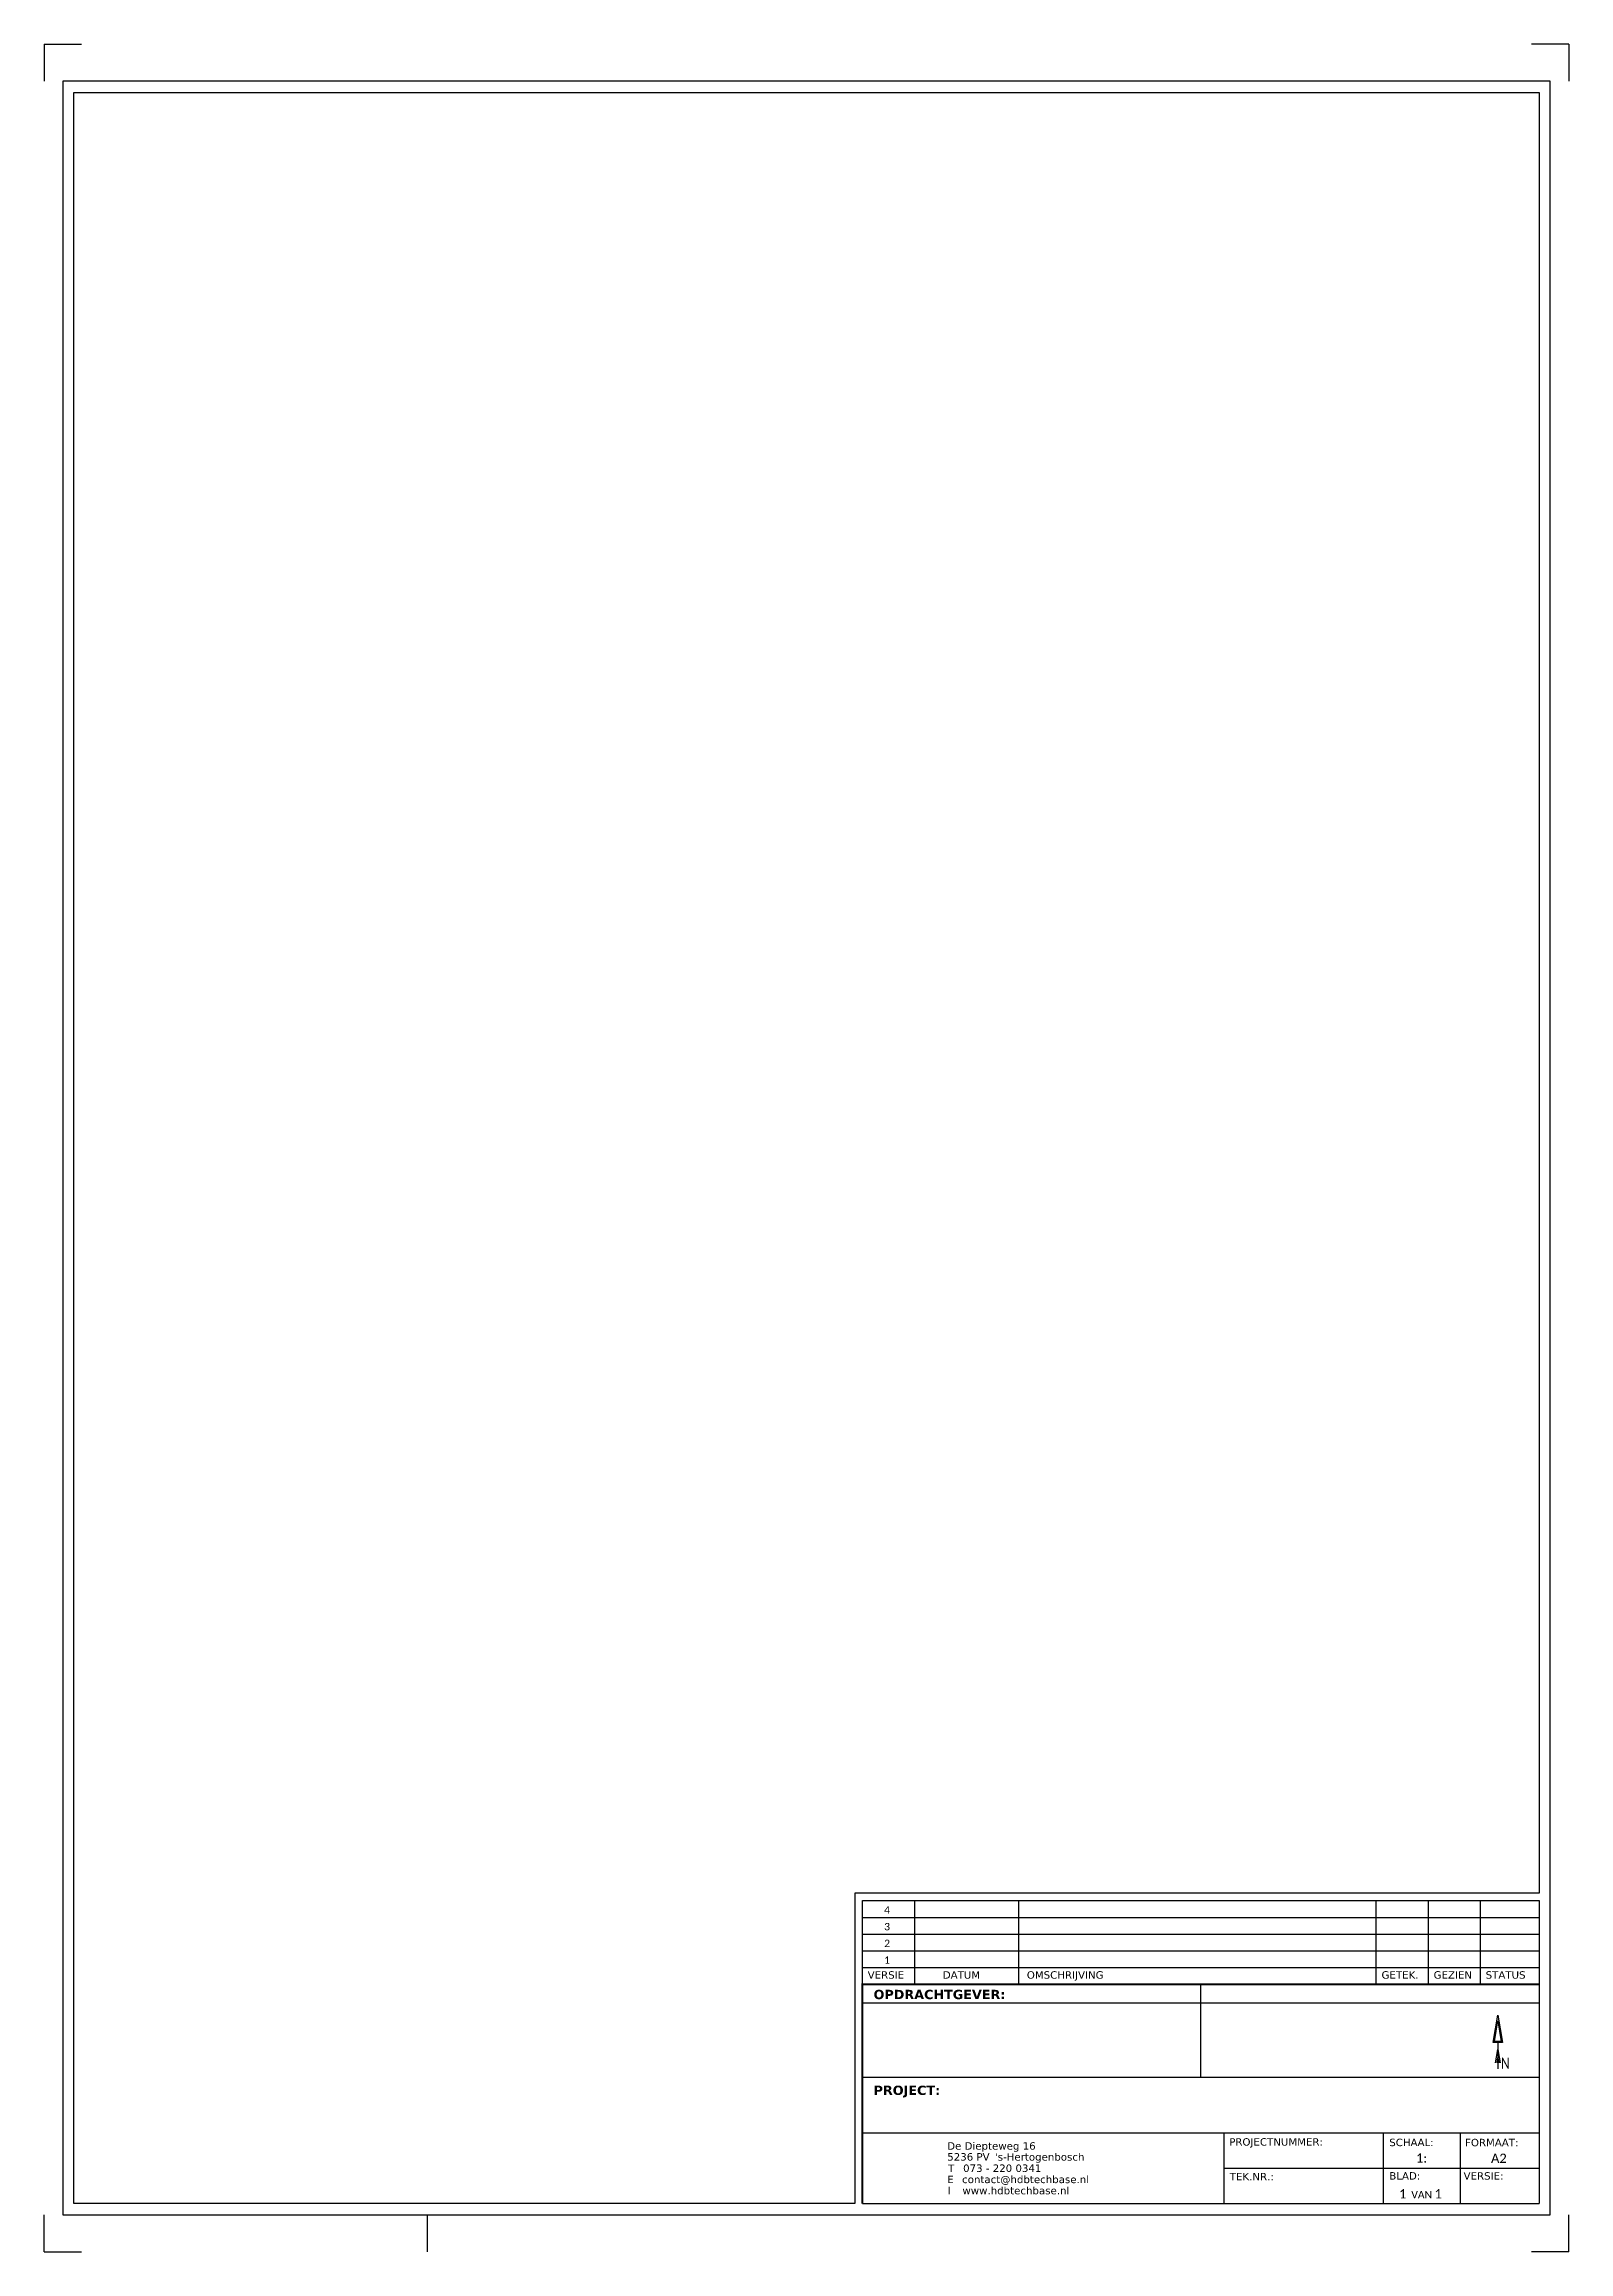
# Paper-space layout 'A2 S' of a CAD drawing. Header units: metres, sheet in millimetres. Extents: x 5 to 415, y 0 to 594.
import ezdxf
from ezdxf.enums import TextEntityAlignment as Align

# ---------------------------------------------------------------- set-up
doc = ezdxf.new("R2010")
doc.units = ezdxf.units.M
doc.layers.add('KADER', color=7, linetype='Continuous')
doc.layers.add('LS Text', color=7, linetype='Continuous')
doc.layers.add('niet plotten', color=1, linetype='Continuous', plot=False)
doc.styles.add('Legend', font='calibri.ttf')
doc.styles.add('MD', font='isocp.shx', dxfattribs={"height": 1.25})
doc.styles.add('Verdana', font='verdana.ttf')
doc.styles.add('verdana vet', font='verdanab.ttf')

# ---------------------------------------------------------------- blocks, each defined once
blk = doc.blocks.new('Noordpijl')
at = {"flags": 128}
for points in [[(996.24, 67.29), (997.99, 77.79), (999.74, 67.29), (996.24, 67.29)], [(997.13, 59.5), (997.99, 64.66), (998.85, 59.5)], [(997.67, 59.5), (997.99, 61.42), (998.31, 59.5)]]:
    blk.add_lwpolyline(points, dxfattribs=at)
blk.add_lwpolyline([(996.65, 67.64), (997.99, 75.66), (999.32, 67.64)], close=True, dxfattribs=at)
blk.add_lwpolyline([(997.99, 67.29), (997.99, 57.14)])
at = {"layer": 'LS Text', "style": 'MD'}
blk.add_text('N', height=4.38, dxfattribs=at).set_placement((999.15, 57.14))
blk = doc.blocks.new('Onderhoek BAM')
for p, q in [((-181.96, 59), (-181.96, 81.5)), ((-181.96, 81.5), (0, 81.5)), ((-167.96, 81.5), (-167.96, 59)), ((-139.96, 81.5), (-139.96, 59)), ((-43.77, 59), (-43.77, 81.5)), ((-29.77, 59), (-29.77, 81.5)), ((-15.77, 59), (-15.77, 81.5)), ((0, 81.5), (0, 0)), ((-181.96, 77), (0, 77)), ((-181.96, 72.5), (0, 72.5)), ((-181.96, 68), (0, 68)), ((-181.96, 63.5), (0, 63.5)), ((-181.96, 53.97), (0, 53.97)), ((-90.98, 34), (-90.98, 59)), ((-181.96, 34), (0, 34)), ((-181.96, 19), (0, 19)), ((-84.81, 19), (-84.81, 0)), ((-41.96, 19), (-41.96, 0)), ((-21.24, 19), (-21.24, 0)), ((-84.81, 9.5), (0, 9.5)), ((-181.96, 0), (0, 0))]:
    blk.add_line(p, q)
at = {"const_width": 0.5}
blk.add_lwpolyline([(-181.96, 0), (-181.96, 59), (0, 59)], dxfattribs=at)
for s, height, style, p in [('VERSIE', 2, 'Verdana', (-180.55, 60.5)), ('DATUM', 2, 'Verdana', (-160.35, 60.5)), ('OMSCHRIJVING', 2, 'Verdana', (-137.75, 60.5)), ('GETEK.', 2, 'Verdana', (-42.36, 60.5)), ('GEZIEN', 2, 'Verdana', (-28.36, 60.5)), ('STATUS', 2, 'Verdana', (-14.36, 60.5)), ('OPDRACHTGEVER:', 2.5, 'verdana vet', (-178.96, 55)), ('PROJECT:', 2.5, 'verdana vet', (-178.96, 29.21)), ('PROJECTNUMMER:', 2, 'Verdana', (-83.33, 15.58)), ('SCHAAL:', 2, 'Verdana', (-40.28, 15.44)), ('FORMAAT:', 2, 'Verdana', (-19.91, 15.41)), ('TEK.NR.:', 2, 'Verdana', (-83.17, 6.24)), ('BLAD:', 2, 'Verdana', (-40.28, 6.44)), ('VERSIE:', 2, 'Verdana', (-20.31, 6.43)), ('VAN', 2, 'Legend', (-34.36, 1.38))]:
    blk.add_text(s, height=height, dxfattribs=dict(style=style)).set_placement(p)
at = {"color": 7, "style": 'Verdana'}
for s, p in [('5236 PV', (-159.15, 11.56)), ('De Diepteweg 16', (-159.16, 14.49)), ("'s-Hertogenbosch", (-146.33, 11.54)), ('T', (-158.9, 8.5)), ('contact@hdbtechbase.nl', (-155.16, 5.49)), ('073 - 220 0341', (-154.89, 8.51))]:
    blk.add_text(s, height=2, dxfattribs=at).set_placement(p)
at = {"style": 'Legend'}
for tag, p, height in [('VERSIE', (-176.12, 78), 2), ('DATUM', (-164.96, 78), 2), ('OMSCHRIJVING', (-136.96, 78), 2), ('TEKENAAR', (-40.77, 78), 2), ('GEZIEN', (-26.77, 78), 2), ('STATUS', (-12.77, 78), 2), ('VERSIE', (-176.12, 73.5), 2), ('DATUM', (-164.96, 73.5), 2), ('OMSCHRIJVING', (-136.96, 73.5), 2), ('TEKENAAR', (-40.77, 73.5), 2), ('GEZIEN', (-26.77, 73.5), 2), ('STATUS', (-12.77, 73.5), 2), ('VERSIE', (-176.12, 69), 2), ('VERSIE', (-176.12, 64.5), 2), ('DATUM', (-164.96, 69), 2), ('DATUM', (-164.96, 64.5), 2), ('OMSCHRIJVING', (-136.96, 69), 2), ('OMSCHRIJVING', (-136.96, 64.5), 2), ('TEKENAAR', (-40.77, 69), 2), ('TEKENAAR', (-40.77, 64.5), 2), ('GEZIEN', (-26.77, 69), 2), ('GEZIEN', (-26.77, 64.5), 2), ('STATUS', (-12.77, 69), 2), ('STATUS', (-12.77, 64.5), 2), ('PROJECTOMSCHRIJVING', (-159.3, 27.04), 4), ('PLAATS', (-159.3, 20.66), 3), ('PROJECT.NR', (-74.05, 11.19), 2.5), ('TEK.NR', (-74.03, 1.56), 2.5), ('BLADEN', (-28.12, 1.36), 2.5)]:
    blk.add_attdef(tag, p, '', height=height, dxfattribs=at)
for tag, p in [('SCHAAL', (-31.6, 10.99)), ('FORMAAT', (-10.81, 10.93)), ('VERSIE.NR', (-11.96, 1.35))]:
    blk.add_attdef(tag, text='', height=2.5, dxfattribs=at).set_placement(p, align=Align.CENTER)
blk.add_attdef('BLAD', text='', height=2.5, dxfattribs=at).set_placement((-35.68, 1.36), align=Align.RIGHT)
at = {"layer": 'KADER', "style": 'Verdana'}
for s, p in [('E', (-159.17, 5.49)), ('I', (-159.08, 2.5)), ('www.hdbtechbase.nl', (-155.07, 2.48))]:
    blk.add_text(s, height=2, dxfattribs=at).set_placement(p)

psp = doc.layouts.new('A2 S')

# ---------------------------------------------------------------- linework, layer by layer
at = {"layer": 'KADER'}
for points in [[(10, 10), (410, 10), (410, 584), (10, 584)], [(407, 581), (407, 96.5), (223.04, 96.5), (223.04, 13), (13, 13), (13, 581), (407, 581)]]:
    psp.add_lwpolyline(points, close=True, dxfattribs=at)
psp.add_lwpolyline([(108, 10), (108, 0.01)], dxfattribs=at)
at = {"layer": 'niet plotten', "color": 1}
for p, q in [((5, 594), (15, 594)), ((5, 594), (5, 584)), ((415, 594), (405, 594)), ((415, 594), (415, 584)), ((5, 0), (5, 10)), ((415, 0), (415, 10)), ((5, 0), (15, 0)), ((415, 0), (405, 0))]:
    psp.add_line(p, q, dxfattribs=at)

# ---------------------------------------------------------------- block references
ref = psp.add_blockref('Onderhoek BAM', (407, 13))
ref.add_attrib('BLAD', '1', dxfattribs={"height": 2.5, "style": 'Legend'}).set_placement((371.32, 14.36), align=Align.RIGHT)
ref.add_attrib('BLADEN', '1', (378.88, 14.36), dxfattribs={"height": 2.5, "style": 'Legend'})
ref.add_attrib('SCHAAL', '1:', dxfattribs={"height": 2.5, "style": 'Legend'}).set_placement((375.4, 23.99), align=Align.CENTER)
ref.add_attrib('FORMAAT', 'A2', dxfattribs={"height": 2.5, "style": 'Legend'}).set_placement((396.19, 23.93), align=Align.CENTER)
ref.add_attrib('VERSIE', '1', (230.88, 77.5), dxfattribs={"height": 2, "style": 'Legend'})
ref.add_attrib('VERSIE', '2', (230.88, 82), dxfattribs={"height": 2, "style": 'Legend'})
ref.add_attrib('VERSIE', '3', (230.88, 86.5), dxfattribs={"height": 2, "style": 'Legend'})
ref.add_attrib('VERSIE', '4', (230.88, 91), dxfattribs={"height": 2, "style": 'Legend'})
at = {"xscale": 0.7, "yscale": 0.7, "zscale": 0.7}
psp.add_blockref('Noordpijl', (-302.68, 9.22), dxfattribs=at)

# ---------------------------------------------------------------- viewports
at = {"layer": 'KADER'}
vp = psp.add_viewport(center=(210, 297), size=(394, 568), view_center_point=(210, 148.5), view_height=625.892, dxfattribs=at)
vp.dxf.flags = 0x10000  # cut along an outline
vp.dxf.clipping_boundary_handle = psp.add_lwpolyline([(407, 581), (407, 96.5), (223.04, 96.5), (223.04, 13), (13, 13), (13, 581), (407, 581)], format="xyb", close=True, dxfattribs={"invisible": 1}).dxf.handle

doc.saveas('drawing.dxf')
